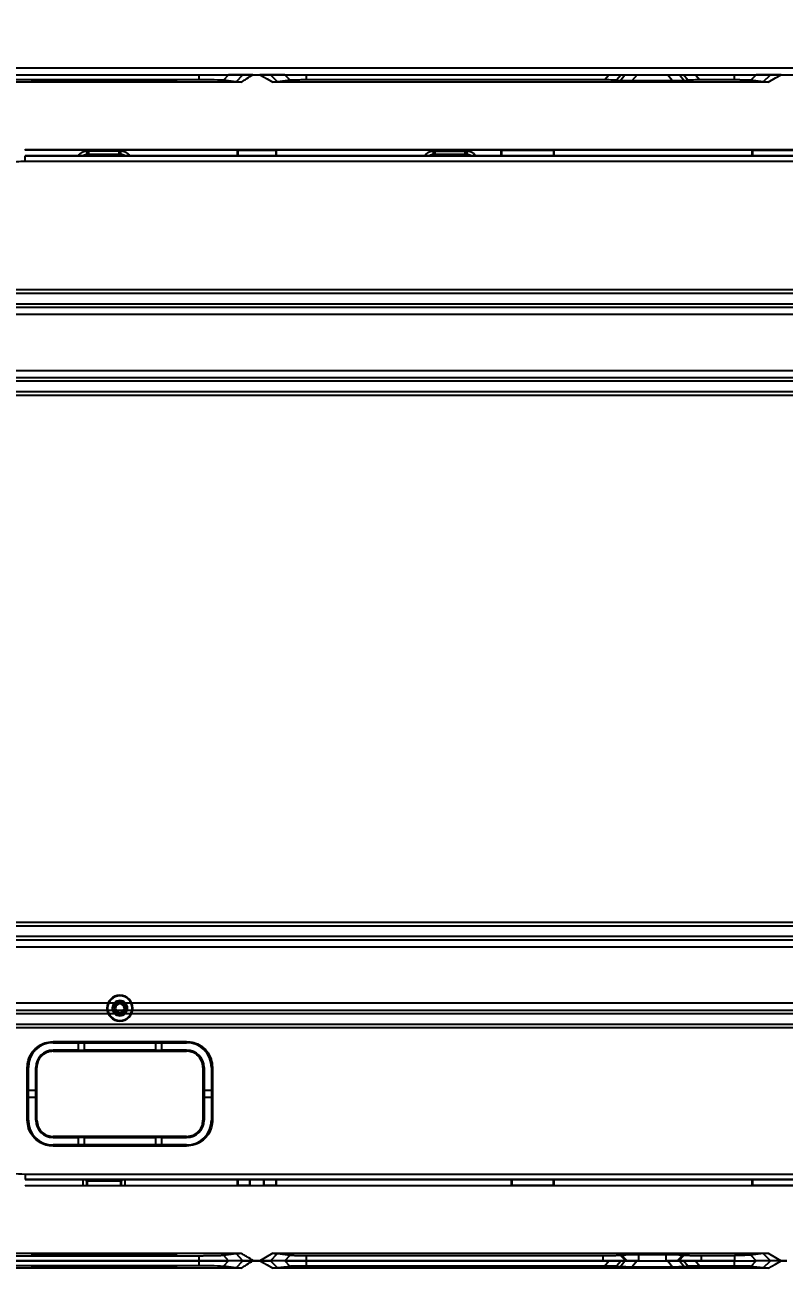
# Model space of a CAD drawing. Header units: millimetres. Extents: x 9226 to 36041, y 16031 to 21779.
# Drawn here: x 29969.2 to 30185.2, y 19437.4 to 19793.1 of the extents above; entities that cross this region are included whole.
import ezdxf

# ---------------------------------------------------------------- set-up
doc = ezdxf.new("R2010")
doc.units = ezdxf.units.MM
doc.layers.add('02___PRT_ALL_AXES', color=7, linetype='Continuous')
doc.styles.get("Standard").update_dxf_attribs({"font": 'arial.ttf'})
doc.dimstyles.new('ISO-200', dxfattribs={"dimtxt": 100, "dimasz": 60, "dimexe": 1.25, "dimexo": 5, "dimgap": 5, "dimtad": 1, "dimtoh": 1, "dimdec": 1, "dimdsep": 46, "dimtxsty": 'Standard', "dimcen": 2.5, "dimadec": 0, "dimazin": 0, "dimtfac": 1, "dimtdec": 1, "dimtmove": 0, "dimatfit": 3, "dimfxl": 1, "dimarcsym": 0})

# ---------------------------------------------------------------- blocks, each defined once
blk = doc.blocks.new('G$C9B8E3940')
at = {"color": 7, "linetype": 'Continuous', "lineweight": 25}
for p, q in [((71.41, 382.17), (133.59, 382.17)), ((133.59, 380.73), (71.41, 380.73)), ((86.03, 380.37), (86.03, 380.66)), ((88.5, 380.72), (124.5, 380.72)), ((126.98, 380.66), (126.98, 380.37)), ((133.59, 380.73), (133.59, 382.17)), ((141.92, 382.17), (140.45, 380.58)), ((146.01, 382.17), (141.92, 382.17)), ((144.1, 380.11), (146.01, 382.17)), ((148.87, 382.17), (150.79, 382.17)), ((155.9, 380.11), (153.89, 382.17)), ((157.93, 382.17), (153.89, 382.17)), ((159.48, 380.57), (157.93, 382.17)), ((164.07, 380.67), (164.07, 382.17)), ((164.07, 382.17), (250.16, 382.17)), ((248.95, 380.67), (164.07, 380.67)), ((248.95, 380.67), (250.16, 382.17)), ((253.62, 382.17), (252.35, 380.6)), ((253.33, 380.46), (254.71, 382.17)), ((253.62, 382.17), (254.71, 382.17)), ((258.17, 382.17), (256.73, 380.38)), ((258.17, 382.17), (266.83, 382.17)), ((268.27, 380.38), (266.83, 382.17)), ((270.29, 382.17), (271.67, 380.46)), ((270.29, 382.17), (271.38, 382.17)), ((272.65, 380.6), (271.38, 382.17)), ((274.84, 382.17), (276.05, 380.67)), ((274.84, 382.17), (285.93, 382.17)), ((285.93, 380.67), (276.05, 380.67)), ((285.93, 380.67), (285.93, 382.17)), ((290.52, 380.57), (292.07, 382.17)), ((296.11, 382.17), (292.07, 382.17)), ((294.1, 380.11), (296.11, 382.17)), ((299.21, 382.17), (300.79, 382.17)), ((145.47, 380.06), (59.53, 380.06)), ((124.5, 380.3), (88.5, 380.3)), ((144.1, 380.11), (140.45, 380.58)), ((295.47, 380.06), (154.53, 380.06)), ((159.48, 380.57), (155.9, 380.11)), ((253.33, 380.46), (252.35, 380.6)), ((268.27, 380.38), (256.73, 380.38)), ((272.65, 380.6), (271.67, 380.46)), ((294.1, 380.11), (290.52, 380.57)), ((84, 360.87), (516, 360.87)), ((84, 360.72), (84, 360.87)), ((144.48, 360.72), (84, 360.72)), ((101.68, 359.37), (111.32, 359.37)), ((101.71, 360.47), (102.21, 360.47)), ((102.21, 360.47), (110.79, 360.47)), ((102.21, 359.47), (102.21, 360.47)), ((110.79, 359.47), (102.21, 359.47)), ((110.79, 360.47), (111.29, 360.47)), ((110.79, 359.47), (110.79, 360.47)), ((111.29, 359.47), (110.79, 359.47)), ((111.29, 359.47), (111.29, 360.47)), ((144.48, 360.72), (144.57, 360.63)), ((144.48, 359.08), (144.48, 360.72)), ((155.43, 360.63), (144.57, 360.63)), ((144.57, 360.63), (144.57, 359.08)), ((155.43, 360.63), (155.52, 360.72)), ((155.43, 359.08), (155.43, 360.63)), ((219.48, 360.72), (155.52, 360.72)), ((155.52, 360.72), (155.52, 359.08)), ((200.18, 359.37), (209.82, 359.37)), ((200.21, 359.47), (200.21, 360.45)), ((200.71, 360.45), (209.29, 360.45)), ((200.71, 359.47), (200.71, 360.45)), ((209.29, 359.47), (200.71, 359.47)), ((209.29, 359.47), (209.29, 360.45)), ((209.79, 359.47), (209.79, 360.45)), ((219.48, 360.72), (219.57, 360.63)), ((219.48, 359.08), (219.48, 360.72)), ((234.43, 360.63), (219.57, 360.63)), ((219.57, 360.63), (219.57, 359.08)), ((234.43, 360.63), (234.52, 360.72)), ((234.43, 360.63), (234.43, 359.08)), ((290.98, 360.72), (234.52, 360.72)), ((234.52, 360.72), (234.52, 359.08)), ((290.98, 360.72), (291.07, 360.63)), ((290.98, 359.08), (290.98, 360.72)), ((308.93, 360.63), (291.07, 360.63)), ((291.07, 360.63), (291.07, 359.08)), ((84, 359), (84, 359.08)), ((101.5, 359.08), (84, 359.08)), ((84, 357.51), (84, 359)), ((516, 359), (84, 359)), ((516, 357.51), (84, 357.51)), ((101.67, 359.17), (101.5, 359.08)), ((111.33, 359.17), (101.67, 359.17)), ((111.5, 359.08), (111.33, 359.17)), ((200, 359.08), (111.5, 359.08)), ((200.17, 359.17), (200, 359.08)), ((209.83, 359.17), (200.17, 359.17)), ((210, 359.08), (209.83, 359.17)), ((390, 359.08), (210, 359.08)), ((111, 120.05), (111, 120.23)), ((111, 118.55), (111, 118.72)), ((111, 117.8), (111, 118.07)), ((111, 115.3), (111, 115.02)), ((111, 114.55), (111, 114.37)), ((111, 113.05), (111, 112.86)), ((92, 107.03), (130, 107.03)), ((92, 107.03), (92, 106.73)), ((92, 106.73), (130, 106.73)), ((92, 106.73), (92, 106.72)), ((92, 106.72), (99.09, 106.72)), ((99.09, 106.72), (100.91, 106.72)), ((99.09, 106.72), (99.09, 104.62)), ((100.91, 106.72), (121.09, 106.72)), ((100.91, 104.62), (100.91, 106.72)), ((121.09, 106.72), (122.91, 106.72)), ((121.09, 106.72), (121.09, 104.62)), ((122.91, 106.72), (130, 106.72)), ((122.91, 104.62), (122.91, 106.72)), ((130, 107.03), (130, 106.73)), ((130, 106.72), (130, 106.73)), ((92, 104.61), (92, 104.62)), ((99.09, 104.62), (92, 104.62)), ((92, 104.31), (92, 104.61)), ((92, 104.61), (130, 104.61)), ((92, 104.31), (130, 104.31)), ((99.09, 104.62), (100.91, 104.62)), ((121.09, 104.62), (100.91, 104.62)), ((121.09, 104.62), (122.91, 104.62)), ((130, 104.62), (122.91, 104.62)), ((130, 104.62), (130, 104.61)), ((130, 104.61), (130, 104.31)), ((84.64, 84.67), (84.64, 99.67)), ((84.64, 99.67), (84.94, 99.67)), ((84.94, 84.67), (84.94, 99.67)), ((84.95, 99.67), (84.94, 99.67)), ((84.95, 93.08), (84.95, 99.67)), ((87.05, 99.67), (87.05, 93.08)), ((87.05, 99.67), (87.06, 99.67)), ((87.06, 99.67), (87.36, 99.67)), ((87.06, 84.67), (87.06, 99.67)), ((87.36, 84.67), (87.36, 99.67)), ((134.64, 99.67), (134.94, 99.67)), ((134.64, 99.67), (134.64, 84.67)), ((134.94, 99.67), (134.94, 84.67)), ((134.94, 99.67), (134.95, 99.67)), ((134.95, 93.08), (134.95, 99.67)), ((137.06, 99.67), (137.05, 99.67)), ((137.05, 99.67), (137.05, 93.08)), ((137.36, 99.67), (137.06, 99.67)), ((137.06, 99.67), (137.06, 84.67)), ((137.36, 99.67), (137.36, 84.67)), ((84.95, 91.26), (84.95, 93.08)), ((87.05, 93.08), (84.95, 93.08)), ((87.05, 91.26), (87.05, 93.08)), ((134.95, 93.08), (134.95, 91.26)), ((137.05, 93.08), (134.95, 93.08)), ((137.05, 93.08), (137.05, 91.26)), ((84.95, 84.67), (84.95, 91.26)), ((84.95, 91.26), (87.05, 91.26)), ((87.05, 91.26), (87.05, 84.67)), ((134.95, 84.67), (134.95, 91.26)), ((134.95, 91.26), (137.05, 91.26)), ((137.05, 91.26), (137.05, 84.67)), ((84.64, 84.67), (84.94, 84.67)), ((84.94, 84.67), (84.95, 84.67)), ((87.06, 84.67), (87.05, 84.67)), ((87.36, 84.67), (87.06, 84.67)), ((134.94, 84.67), (134.64, 84.67)), ((134.95, 84.67), (134.94, 84.67)), ((137.05, 84.67), (137.06, 84.67)), ((137.06, 84.67), (137.36, 84.67)), ((130, 80.03), (92, 80.03)), ((92, 79.73), (92, 80.03)), ((130, 79.73), (92, 79.73)), ((92, 79.72), (92, 79.73)), ((92, 79.72), (99.09, 79.72)), ((100.91, 79.72), (99.09, 79.72)), ((99.09, 79.72), (99.09, 77.62)), ((100.91, 79.72), (121.09, 79.72)), ((100.91, 77.62), (100.91, 79.72)), ((122.91, 79.72), (121.09, 79.72)), ((121.09, 79.72), (121.09, 77.62)), ((122.91, 79.72), (130, 79.72)), ((122.91, 77.62), (122.91, 79.72)), ((130, 80.03), (130, 79.73)), ((130, 79.73), (130, 79.72)), ((92, 77.62), (92, 77.61)), ((99.09, 77.62), (92, 77.62)), ((130, 77.61), (92, 77.61)), ((92, 77.31), (92, 77.61)), ((130, 77.31), (92, 77.31)), ((100.91, 77.62), (99.09, 77.62)), ((121.09, 77.62), (100.91, 77.62)), ((122.91, 77.62), (121.09, 77.62)), ((130, 77.62), (122.91, 77.62)), ((130, 77.61), (130, 77.62)), ((130, 77.31), (130, 77.61)), ((84, 69.34), (84, 67.84)), ((84, 69.34), (516, 69.34)), ((84, 67.84), (516, 67.84)), ((84, 67.84), (84, 67.76)), ((84, 67.76), (101.5, 67.76)), ((100.55, 66.12), (100.55, 67.76)), ((101.51, 67.77), (101.5, 67.76)), ((101.5, 67.76), (101.5, 66.1)), ((101.72, 67.78), (111.28, 67.78)), ((111.5, 67.76), (111.49, 67.77)), ((111.5, 67.76), (488.5, 67.76)), ((111.5, 66.1), (111.5, 67.76)), ((112.45, 67.76), (112.45, 66.12)), ((144.48, 66.12), (144.48, 67.76)), ((144.57, 67.76), (144.57, 66.21)), ((147.93, 67.76), (147.93, 66.21)), ((148.02, 67.76), (148.02, 66.12)), ((151.98, 66.12), (151.98, 67.76)), ((152.07, 66.21), (152.07, 67.76)), ((155.43, 66.21), (155.43, 67.76)), ((155.52, 67.76), (155.52, 66.12)), ((222.48, 66.12), (222.48, 67.76)), ((222.57, 67.76), (222.57, 66.21)), ((234.43, 66.21), (234.43, 67.76)), ((234.52, 67.76), (234.52, 66.12)), ((290.98, 66.12), (290.98, 67.76)), ((291.07, 67.76), (291.07, 66.21)), ((84, 66.12), (84, 65.97)), ((84, 66.12), (100.55, 66.12)), ((516, 65.97), (84, 65.97)), ((100.55, 66.12), (100.56, 66.1)), ((100.56, 66.1), (112.44, 66.1)), ((101.7, 67.28), (101.5, 67.28)), ((111.3, 67.28), (101.7, 67.28)), ((111.5, 67.28), (111.3, 67.28)), ((112.44, 66.1), (112.45, 66.12)), ((112.45, 66.12), (144.48, 66.12)), ((144.57, 66.21), (144.48, 66.12)), ((144.57, 66.21), (147.93, 66.21)), ((148.02, 66.12), (147.93, 66.21)), ((148.02, 66.12), (151.98, 66.12)), ((151.98, 66.12), (152.07, 66.21)), ((152.07, 66.21), (155.43, 66.21)), ((155.52, 66.12), (155.43, 66.21)), ((155.52, 66.12), (222.48, 66.12)), ((222.57, 66.21), (222.48, 66.12)), ((222.57, 66.21), (234.43, 66.21)), ((234.52, 66.12), (234.43, 66.21)), ((234.52, 66.12), (290.98, 66.12)), ((291.07, 66.21), (290.98, 66.12)), ((291.07, 66.21), (308.93, 66.21)), ((59.53, 46.79), (145.47, 46.79)), ((86.01, 46.18), (86.01, 46.47)), ((88.5, 46.54), (124.5, 46.54)), ((126.99, 46.47), (126.99, 46.18)), ((140.45, 46.26), (144.1, 46.73)), ((140.45, 46.26), (141.92, 44.67)), ((146.01, 44.67), (144.1, 46.73)), ((153.89, 44.67), (155.9, 46.73)), ((154.53, 46.79), (295.47, 46.79)), ((155.9, 46.73), (159.48, 46.27)), ((157.93, 44.67), (159.48, 46.27)), ((253.37, 46.28), (253.77, 46.33)), ((253.37, 46.28), (254.94, 44.67)), ((255.4, 44.67), (253.77, 46.33)), ((258.57, 46.44), (266.43, 46.44)), ((258.57, 46.44), (258.57, 44.67)), ((266.43, 44.67), (266.43, 46.44)), ((271.23, 46.33), (269.6, 44.67)), ((270.06, 44.67), (271.63, 46.28)), ((271.23, 46.33), (271.63, 46.28)), ((294.1, 46.73), (290.52, 46.27)), ((290.52, 46.27), (292.07, 44.67)), ((294.1, 46.73), (296.11, 44.67)), ((71.41, 46.11), (133.59, 46.11)), ((133.59, 44.67), (71.41, 44.67)), ((124.5, 46.12), (88.5, 46.12)), ((133.59, 44.67), (133.59, 46.11)), ((146.01, 44.67), (141.92, 44.67)), ((150.79, 44.67), (149.02, 44.67)), ((157.93, 44.67), (153.89, 44.67)), ((164.07, 46.17), (248.58, 46.17)), ((164.07, 44.67), (164.07, 46.17)), ((248.58, 44.67), (164.07, 44.67)), ((248.58, 44.67), (248.58, 46.17)), ((254.94, 44.67), (255.4, 44.67)), ((258.57, 44.67), (266.43, 44.67)), ((269.6, 44.67), (270.06, 44.67)), ((276.42, 46.17), (285.93, 46.17)), ((276.42, 46.17), (276.42, 44.67)), ((285.93, 44.67), (276.42, 44.67)), ((285.93, 46.17), (285.93, 44.67)), ((296.11, 44.67), (292.07, 44.67)), ((300.79, 44.67), (299.21, 44.67))]:
    blk.add_line(p, q, dxfattribs=at)
at = {"color": 8, "linetype": 'Continuous', "lineweight": 25}
for p, q in [((88.5, 380.72), (88.5, 380.3)), ((124.5, 380.3), (124.5, 380.72)), ((101.5, 67.28), (101.5, 66.1)), ((101.7, 67.28), (101.7, 66.1)), ((111.3, 66.1), (111.3, 67.28)), ((111.5, 66.1), (111.5, 67.28)), ((88.5, 46.54), (88.5, 46.12)), ((124.5, 46.12), (124.5, 46.54))]:
    blk.add_line(p, q, dxfattribs=at)
at = {"color": 8, "linetype": 'Continuous', "lineweight": 25, "flags": 128}
for points in [[(86.03, 380.66), (86.29, 380.38), (86.34, 380.34)], [(126.67, 380.34), (126.77, 380.44), (126.98, 380.66)], [(86.34, 46.5), (86.23, 46.39), (86.01, 46.18)], [(126.99, 46.18), (126.72, 46.45), (126.66, 46.5)]]:
    blk.add_lwpolyline(points, dxfattribs=at)
at = {"color": 7, "linetype": 'Continuous', "lineweight": 25, "flags": 128}
for points in [[(150.79, 382.17), (152.88, 380.99), (154.53, 380.06)], [(295.47, 380.06), (297.57, 381.24), (299.21, 382.17)], [(101.71, 359.47), (101.71, 360.03), (101.71, 360.47)], [(154.53, 46.79), (152.43, 45.6), (150.79, 44.67)], [(295.47, 46.79), (297.57, 45.6), (299.21, 44.67)]]:
    blk.add_lwpolyline(points, dxfattribs=at)
at = {"color": 7, "linetype": 'Continuous', "lineweight": 25}
for centre, radius, start, end in [((134.88, 280.68), 100.05, 86.809, 90.7392), ((200.71, 477.45), 117, 269.7555, 269.9983), ((200.71, 477.45), 117.98, 269.7555, 269.9983), ((209.29, 477.45), 117, 270.0017, 270.2445), ((209.29, 477.45), 117.98, 270.0017, 270.2445), ((111, 116.55), 3.68, 90, 270), ((111, 116.55), 3.5, 90, 270), ((111, 116.55), 2.17, 90, 270), ((111, 116.55), 2, 90, 270), ((111, 116.55), 1.53, 90, 270), ((111, 116.55), 1.25, 90, 180), ((111, 116.55), 3.68, 270, 90), ((111, 116.55), 3.5, 270, 90), ((111, 116.55), 2.17, 270, 90), ((111, 116.55), 2, 270, 90), ((111, 116.55), 1.53, 270, 90), ((111, 116.55), 1.25, 0, 90), ((111, 116.55), 1.25, 180, 270), ((111, 116.55), 1.25, 270, 0), ((92, 99.67), 7.06, 90, 180), ((92, 99.67), 7.05, 90, 180), ((130, 99.67), 7.06, 0, 90), ((130, 99.67), 7.05, 0, 90), ((92, 99.67), 4.95, 90, 180), ((92, 99.67), 4.94, 90, 180), ((130, 99.67), 4.95, 0, 90), ((130, 99.67), 4.94, 0, 90), ((92, 84.67), 7.06, 180, 270), ((92, 84.67), 7.05, 180, 270), ((92, 84.67), 4.95, 180, 270), ((92, 84.67), 4.94, 180, 270), ((130, 84.67), 4.94, 270, 0), ((130, 84.67), 7.06, 270, 0), ((130, 84.67), 4.95, 270, 0), ((130, 84.67), 7.05, 270, 0)]:
    blk.add_arc(centre, radius, start, end, dxfattribs=at)
for points, knots in [([(86.03, 380.66), (86.03, 380.66), (86.03, 380.66), (86.05, 380.67), (86.07, 380.67), (86.11, 380.67), (86.16, 380.68), (86.25, 380.68), (86.43, 380.69), (86.74, 380.7), (87.12, 380.71), (87.48, 380.72), (87.78, 380.72), (88.02, 380.72), (88.26, 380.72), (88.42, 380.72), (88.5, 380.72)], [0, 0, 0, 0, 0.0414226, 0.0827214, 0.1240802, 0.165682, 0.2077067, 0.2503288, 0.3760422, 0.5000512, 0.6237435, 0.7495003, 0.8130207, 0.8755356, 0.9376549, 1, 1, 1, 1]), ([(124.5, 380.72), (124.55, 380.72), (124.66, 380.72), (124.82, 380.72), (124.98, 380.72), (125.14, 380.72), (125.29, 380.72), (125.55, 380.72), (125.89, 380.71), (126.26, 380.7), (126.57, 380.69), (126.76, 380.68), (126.87, 380.68), (126.93, 380.67), (126.97, 380.66), (126.97, 380.66), (126.98, 380.66)], [0, 0, 0, 0, 0.041408, 0.082693, 0.124039, 0.165628, 0.207641, 0.250252, 0.375941, 0.499942, 0.623642, 0.749423, 0.81296, 0.875494, 0.937634, 1, 1, 1, 1]), ([(133.59, 382.17), (134.48, 382.17), (135.42, 382.17), (137.25, 382.17), (138.14, 382.17), (139.7, 382.17), (140.36, 382.17), (141.37, 382.17), (141.72, 382.17), (141.92, 382.17)], [0, 0, 0, 0, 0.25, 0.25, 0.5, 0.5, 0.75, 0.75, 1, 1, 1, 1]), ([(145.47, 380.06), (145.61, 380.14), (145.75, 380.23), (146.04, 380.41), (146.18, 380.5), (146.6, 380.76), (146.89, 380.94), (147.73, 381.47), (148.3, 381.82), (148.87, 382.17)], [0, 0, 0, 0, 0.125, 0.125, 0.25, 0.25, 0.5, 0.5, 1, 1, 1, 1]), ([(148.87, 382.17), (148.5, 382.17), (148.14, 382.17), (147.59, 382.18), (147.41, 382.18), (147.13, 382.18), (147.04, 382.18), (146.86, 382.18), (146.76, 382.18), (146.61, 382.18), (146.56, 382.18), (146.5, 382.18), (146.48, 382.18), (146.46, 382.18), (146.44, 382.18), (146.36, 382.17), (146.29, 382.17), (146.13, 382.17), (146.05, 382.17), (146.01, 382.17)], [0, 0, 0, 0, 0.25, 0.25, 0.375, 0.375, 0.4375, 0.4375, 0.5, 0.5, 0.5625, 0.5625, 0.59375, 0.59375, 0.625, 0.625, 0.75, 0.75, 1, 1, 1, 1]), ([(153.89, 382.17), (153.86, 382.17), (153.78, 382.16), (153.62, 382.16), (153.56, 382.16), (153.42, 382.16), (153.34, 382.16), (152.96, 382.16), (152.07, 382.16), (151.28, 382.17), (150.79, 382.17)], [0, 0, 0, 0, 0.125, 0.125, 0.1875, 0.1875, 0.25, 0.25, 0.5, 1, 1, 1, 1]), ([(157.93, 382.17), (157.95, 382.17), (157.98, 382.17), (158.05, 382.17), (158.12, 382.17), (158.2, 382.17), (158.29, 382.17), (158.39, 382.17), (158.5, 382.17), (158.61, 382.17), (158.88, 382.17), (159.35, 382.17), (160.12, 382.17), (161.01, 382.17), (161.78, 382.17), (162.39, 382.17), (162.8, 382.17), (163.22, 382.17), (163.64, 382.17), (163.92, 382.17), (164.07, 382.17)], [0, 0, 0, 0, 0.027944, 0.05576, 0.083487, 0.111164, 0.138829, 0.166524, 0.194286, 0.222154, 0.250168, 0.375048, 0.500025, 0.624821, 0.749815, 0.800056, 0.849966, 0.899774, 0.94971, 1, 1, 1, 1]), ([(164.07, 380.67), (164, 380.67), (163.87, 380.67), (163.67, 380.67), (163.47, 380.67), (163.27, 380.67), (163.07, 380.67), (162.88, 380.67), (162.69, 380.67), (162.3, 380.66), (161.75, 380.66), (161.09, 380.64), (160.52, 380.63), (160.12, 380.61), (159.87, 380.6), (159.7, 380.59), (159.57, 380.58), (159.51, 380.58), (159.48, 380.57)], [0, 0, 0, 0, 0.031364, 0.062594, 0.093748, 0.124885, 0.156063, 0.187341, 0.218775, 0.250423, 0.37549, 0.5002, 0.624668, 0.749756, 0.812662, 0.875029, 0.93732, 1, 1, 1, 1]), ([(252.35, 380.6), (252.27, 380.61), (252.13, 380.62), (251.74, 380.64), (251.49, 380.64), (250.9, 380.66), (250.55, 380.66), (249.79, 380.67), (249.38, 380.67), (248.95, 380.67)], [0, 0, 0, 0, 0.25, 0.25, 0.5, 0.5, 0.75, 0.75, 1, 1, 1, 1]), ([(250.16, 382.17), (250.59, 382.17), (251, 382.17), (251.77, 382.17), (252.12, 382.17), (252.73, 382.17), (252.98, 382.17), (253.38, 382.17), (253.53, 382.17), (253.62, 382.17)], [0, 0, 0, 0, 0.25, 0.25, 0.5, 0.5, 0.75, 0.75, 1, 1, 1, 1]), ([(254.71, 382.17), (254.8, 382.17), (254.95, 382.17), (255.35, 382.17), (255.61, 382.17), (256.21, 382.17), (256.56, 382.17), (257.33, 382.17), (257.74, 382.17), (258.17, 382.17)], [0, 0, 0, 0, 0.25, 0.25, 0.5, 0.5, 0.75, 0.75, 1, 1, 1, 1]), ([(266.83, 382.17), (267.26, 382.17), (267.67, 382.17), (268.44, 382.17), (268.79, 382.17), (269.39, 382.17), (269.65, 382.17), (270.05, 382.17), (270.2, 382.17), (270.29, 382.17)], [0, 0, 0, 0, 0.25, 0.25, 0.5, 0.5, 0.75, 0.75, 1, 1, 1, 1]), ([(271.38, 382.17), (271.47, 382.17), (271.62, 382.17), (272.02, 382.17), (272.28, 382.17), (272.88, 382.17), (273.23, 382.17), (274, 382.17), (274.41, 382.17), (274.84, 382.17)], [0, 0, 0, 0, 0.25, 0.25, 0.5, 0.5, 0.75, 0.75, 1, 1, 1, 1]), ([(276.05, 380.67), (275.62, 380.67), (275.21, 380.67), (274.45, 380.66), (274.1, 380.66), (273.51, 380.64), (273.26, 380.64), (272.87, 380.62), (272.74, 380.61), (272.65, 380.6)], [0, 0, 0, 0, 0.25, 0.25, 0.5, 0.5, 0.75, 0.75, 1, 1, 1, 1]), ([(285.93, 382.17), (286.01, 382.17), (286.17, 382.17), (286.41, 382.17), (286.64, 382.17), (286.87, 382.17), (287.1, 382.17), (287.33, 382.17), (287.56, 382.17), (287.79, 382.17), (288.27, 382.17), (288.99, 382.17), (289.88, 382.17), (290.65, 382.17), (291.16, 382.17), (291.48, 382.17), (291.67, 382.17), (291.83, 382.17), (291.97, 382.17), (292.04, 382.17), (292.07, 382.17)], [0, 0, 0, 0, 0.027956, 0.055781, 0.083514, 0.111194, 0.138859, 0.166549, 0.194304, 0.222161, 0.250161, 0.375032, 0.500008, 0.624842, 0.749841, 0.800085, 0.849995, 0.899798, 0.949723, 1, 1, 1, 1]), ([(290.52, 380.57), (290.5, 380.57), (290.47, 380.58), (290.42, 380.58), (290.36, 380.59), (290.29, 380.59), (290.22, 380.6), (290.13, 380.6), (290.04, 380.61), (289.84, 380.62), (289.48, 380.63), (288.91, 380.64), (288.25, 380.66), (287.64, 380.66), (287.12, 380.67), (286.73, 380.67), (286.34, 380.67), (286.07, 380.67), (285.93, 380.67)], [0, 0, 0, 0, 0.031369, 0.062604, 0.093761, 0.124899, 0.156076, 0.187351, 0.218781, 0.250423, 0.37549, 0.500202, 0.624684, 0.74977, 0.812676, 0.87504, 0.937326, 1, 1, 1, 1]), ([(299.21, 382.17), (298.89, 382.17), (298.27, 382.17), (297.49, 382.17), (296.87, 382.17), (296.5, 382.17), (296.33, 382.17), (296.26, 382.16), (296.21, 382.16), (296.18, 382.17), (296.14, 382.17), (296.12, 382.17), (296.11, 382.17)], [0, 0, 0, 0, 0.289629, 0.546849, 0.69149, 0.839411, 0.868678, 0.897795, 0.916239, 0.948597, 0.965761, 1, 1, 1, 1]), ([(88.5, 380.3), (88.45, 380.3), (88.34, 380.3), (88.18, 380.31), (88.02, 380.31), (87.86, 380.31), (87.71, 380.31), (87.45, 380.31), (87.12, 380.32), (86.74, 380.32), (86.43, 380.33), (86.24, 380.34), (86.13, 380.35), (86.07, 380.36), (86.03, 380.36), (86.03, 380.37), (86.03, 380.37)], [0, 0, 0, 0, 0.0414085, 0.0826934, 0.1240388, 0.1656279, 0.2076406, 0.2502517, 0.375941, 0.4999416, 0.6236422, 0.7494231, 0.8129603, 0.875494, 0.9376336, 1, 1, 1, 1]), ([(126.98, 380.37), (126.97, 380.37), (126.97, 380.37), (126.96, 380.36), (126.93, 380.36), (126.89, 380.35), (126.84, 380.35), (126.75, 380.34), (126.57, 380.33), (126.26, 380.32), (125.89, 380.32), (125.53, 380.31), (125.22, 380.31), (124.98, 380.31), (124.74, 380.3), (124.58, 380.3), (124.5, 380.3)], [0, 0, 0, 0, 0.041423, 0.082721, 0.12408, 0.165682, 0.207707, 0.250329, 0.376042, 0.500051, 0.623744, 0.7495, 0.813021, 0.875536, 0.937655, 1, 1, 1, 1]), ([(145.47, 380.06), (145.39, 380.06), (145.3, 380.06), (145.14, 380.06), (145.06, 380.06), (144.84, 380.07), (144.7, 380.07), (144.35, 380.09), (144.19, 380.1), (144.1, 380.11)], [0, 0, 0, 0, 0.125, 0.125, 0.25, 0.25, 0.5, 0.5, 1, 1, 1, 1]), ([(155.9, 380.11), (155.89, 380.11), (155.86, 380.11), (155.81, 380.1), (155.75, 380.1), (155.68, 380.09), (155.6, 380.09), (155.51, 380.08), (155.39, 380.08), (155.23, 380.07), (155.02, 380.07), (154.79, 380.06), (154.62, 380.06), (154.53, 380.06)], [0, 0, 0, 0, 0.070627, 0.141117, 0.211685, 0.28254, 0.353893, 0.425947, 0.498903, 0.626368, 0.751621, 0.875781, 1, 1, 1, 1]), ([(256.73, 380.38), (256.3, 380.38), (255.89, 380.39), (255.13, 380.39), (254.78, 380.4), (254.19, 380.41), (253.94, 380.42), (253.55, 380.44), (253.41, 380.45), (253.33, 380.46)], [0, 0, 0, 0, 0.25, 0.25, 0.5, 0.5, 0.75, 0.75, 1, 1, 1, 1]), ([(271.67, 380.46), (271.59, 380.45), (271.45, 380.44), (271.07, 380.42), (270.82, 380.41), (270.22, 380.4), (269.87, 380.39), (269.11, 380.39), (268.7, 380.38), (268.27, 380.38)], [0, 0, 0, 0, 0.25, 0.25, 0.5, 0.5, 0.75, 0.75, 1, 1, 1, 1]), ([(295.47, 380.06), (295.42, 380.06), (295.32, 380.06), (295.19, 380.06), (295.05, 380.06), (294.93, 380.07), (294.81, 380.07), (294.69, 380.08), (294.56, 380.08), (294.42, 380.09), (294.28, 380.09), (294.17, 380.1), (294.12, 380.11), (294.1, 380.11)], [0, 0, 0, 0, 0.070759, 0.141336, 0.211942, 0.282789, 0.354086, 0.426038, 0.498844, 0.626087, 0.751275, 0.87553, 1, 1, 1, 1]), ([(99.2, 359.08), (99.27, 359.2), (99.49, 359.57), (100.06, 360.02), (100.85, 360.4), (101.42, 360.45), (101.71, 360.47)], [0, 0, 0, 0, 0.138843, 0.425867, 0.712956, 1, 1, 1, 1]), ([(101.71, 359.47), (101.53, 359.46), (101.17, 359.43), (100.77, 359.27), (100.58, 359.12), (100.54, 359.08)], [0, 0, 0, 0, 0.43012, 0.864424, 1, 1, 1, 1]), ([(101.67, 359.17), (101.68, 359.17), (101.68, 359.18), (101.68, 359.23), (101.68, 359.3), (101.68, 359.34), (101.68, 359.37)], [0, 0, 0, 0, 0.270751, 0.562569, 0.789515, 1, 1, 1, 1]), ([(111.29, 360.47), (111.57, 360.45), (112.15, 360.4), (112.93, 360.03), (113.5, 359.58), (113.73, 359.2), (113.8, 359.08)], [0, 0, 0, 0, 0.284179, 0.569434, 0.854624, 1, 1, 1, 1]), ([(112.46, 359.08), (112.42, 359.12), (112.24, 359.27), (111.83, 359.43), (111.47, 359.46), (111.29, 359.47)], [0, 0, 0, 0, 0.135248, 0.570376, 1, 1, 1, 1]), ([(111.32, 359.37), (111.32, 359.34), (111.32, 359.28), (111.32, 359.21), (111.32, 359.17), (111.33, 359.17), (111.33, 359.17)], [0, 0, 0, 0, 0.270435, 0.562123, 0.789275, 1, 1, 1, 1]), ([(197.72, 359.08), (197.82, 359.23), (198.06, 359.61), (198.66, 360.05), (199.4, 360.39), (199.94, 360.43), (200.21, 360.45)], [0, 0, 0, 0, 0.182887, 0.455405, 0.727774, 1, 1, 1, 1]), ([(200.21, 359.47), (200.03, 359.46), (199.67, 359.43), (199.27, 359.27), (199.09, 359.11), (199.05, 359.08)], [0, 0, 0, 0, 0.427831, 0.868315, 1, 1, 1, 1]), ([(200.17, 359.17), (200.18, 359.17), (200.18, 359.18), (200.18, 359.23), (200.18, 359.3), (200.18, 359.34), (200.18, 359.37)], [0, 0, 0, 0, 0.270751, 0.562569, 0.789516, 1, 1, 1, 1]), ([(209.79, 360.45), (210.06, 360.43), (210.6, 360.39), (211.34, 360.05), (211.94, 359.61), (212.18, 359.23), (212.28, 359.08)], [0, 0, 0, 0, 0.271754, 0.544288, 0.816675, 1, 1, 1, 1]), ([(210.95, 359.08), (210.91, 359.11), (210.73, 359.27), (210.33, 359.43), (209.97, 359.46), (209.79, 359.47)], [0, 0, 0, 0, 0.1297989, 0.5709458, 1, 1, 1, 1]), ([(209.82, 359.37), (209.82, 359.34), (209.82, 359.28), (209.82, 359.21), (209.82, 359.17), (209.83, 359.17), (209.83, 359.17)], [0, 0, 0, 0, 0.270436, 0.562125, 0.789277, 1, 1, 1, 1]), ([(84, 357.51), (82.41, 357.41), (79.2, 357.2), (74.95, 355.68), (71.35, 353.64), (69.48, 351.95), (68.56, 351.11)], [0, 0, 0, 0, 0.277835, 0.560459, 0.782101, 1, 1, 1, 1]), ([(84.64, 99.67), (84.69, 100.35), (84.81, 101.77), (85.75, 103.77), (87.33, 105.54), (89.51, 106.79), (91.19, 106.96), (92, 107.03)], [0, 0, 0, 0, 0.177563, 0.367139, 0.563361, 0.789752, 1, 1, 1, 1]), ([(130, 107.03), (130.68, 106.98), (132.1, 106.86), (134.1, 105.92), (135.87, 104.34), (137.12, 102.16), (137.29, 100.48), (137.36, 99.67)], [0, 0, 0, 0, 0.177562, 0.367139, 0.563361, 0.789752, 1, 1, 1, 1]), ([(92, 104.31), (91.34, 104.23), (89.98, 104.06), (88.42, 102.8), (87.52, 101.25), (87.41, 100.18), (87.36, 99.67)], [0, 0, 0, 0, 0.2706526, 0.5622226, 0.7885806, 1, 1, 1, 1]), ([(134.64, 99.67), (134.56, 100.33), (134.39, 101.7), (133.13, 103.25), (131.57, 104.15), (130.51, 104.26), (130, 104.31)], [0, 0, 0, 0, 0.270654, 0.562223, 0.788581, 1, 1, 1, 1]), ([(92, 77.31), (91.32, 77.36), (89.9, 77.48), (87.9, 78.42), (86.14, 80), (84.88, 82.18), (84.72, 83.86), (84.64, 84.67)], [0, 0, 0, 0, 0.177561, 0.367139, 0.563361, 0.789751, 1, 1, 1, 1]), ([(87.36, 84.67), (87.45, 84.01), (87.62, 82.65), (88.87, 81.09), (90.43, 80.19), (91.49, 80.08), (92, 80.03)], [0, 0, 0, 0, 0.270654, 0.562225, 0.78858, 1, 1, 1, 1]), ([(137.36, 84.67), (137.31, 83.99), (137.19, 82.57), (136.25, 80.57), (134.67, 78.81), (132.49, 77.55), (130.81, 77.39), (130, 77.31)], [0, 0, 0, 0, 0.177562, 0.367139, 0.563361, 0.789752, 1, 1, 1, 1]), ([(130, 80.03), (130.66, 80.12), (132.03, 80.29), (133.58, 81.54), (134.48, 83.1), (134.59, 84.16), (134.64, 84.67)], [0, 0, 0, 0, 0.270653, 0.562223, 0.78858, 1, 1, 1, 1]), ([(68.56, 75.73), (69.75, 74.68), (72.16, 72.55), (76.24, 70.63), (80.24, 69.52), (82.75, 69.4), (84, 69.34)], [0, 0, 0, 0, 0.277834, 0.56046, 0.782101, 1, 1, 1, 1]), ([(101.5, 67.28), (101.5, 67.38), (101.5, 67.57), (101.51, 67.71), (101.51, 67.77)], [0, 0, 0, 0, 0.559457, 1, 1, 1, 1]), ([(101.51, 67.77), (101.51, 67.77), (101.52, 67.77), (101.59, 67.78), (101.67, 67.78), (101.72, 67.78)], [0, 0, 0, 0, 0.229598, 0.499815, 1, 1, 1, 1]), ([(101.7, 67.28), (101.7, 67.35), (101.71, 67.48), (101.71, 67.64), (101.72, 67.75), (101.72, 67.77), (101.72, 67.78)], [0, 0, 0, 0, 0.24999, 0.5, 0.749999, 1, 1, 1, 1]), ([(111.28, 67.78), (111.33, 67.78), (111.41, 67.78), (111.48, 67.77), (111.49, 67.77), (111.49, 67.77)], [0, 0, 0, 0, 0.500134, 0.768274, 1, 1, 1, 1]), ([(111.28, 67.78), (111.28, 67.77), (111.29, 67.75), (111.29, 67.64), (111.29, 67.48), (111.3, 67.35), (111.3, 67.28)], [0, 0, 0, 0, 0.2500006, 0.5, 0.7500098, 1, 1, 1, 1]), ([(111.49, 67.77), (111.5, 67.69), (111.5, 67.54), (111.5, 67.36), (111.5, 67.28)], [0, 0, 0, 0, 0.559503, 1, 1, 1, 1]), ([(86.01, 46.47), (86.01, 46.47), (86.02, 46.48), (86.03, 46.48), (86.06, 46.48), (86.1, 46.49), (86.15, 46.49), (86.24, 46.5), (86.42, 46.51), (86.73, 46.52), (87.11, 46.53), (87.47, 46.53), (87.78, 46.53), (88.02, 46.54), (88.26, 46.54), (88.42, 46.54), (88.5, 46.54)], [0, 0, 0, 0, 0.041423, 0.082722, 0.124081, 0.165683, 0.207707, 0.250328, 0.376041, 0.500051, 0.623745, 0.749502, 0.813022, 0.875536, 0.937655, 1, 1, 1, 1]), ([(124.5, 46.54), (124.55, 46.54), (124.66, 46.54), (124.82, 46.54), (124.98, 46.54), (125.14, 46.54), (125.3, 46.53), (125.55, 46.53), (125.89, 46.53), (126.27, 46.52), (126.58, 46.51), (126.77, 46.5), (126.88, 46.49), (126.94, 46.48), (126.98, 46.48), (126.99, 46.47), (126.99, 46.47)], [0, 0, 0, 0, 0.041409, 0.0826942, 0.1240396, 0.1656284, 0.2076407, 0.2502512, 0.3759397, 0.4999417, 0.6236438, 0.7494252, 0.8129616, 0.8754948, 0.9376339, 1, 1, 1, 1]), ([(133.59, 46.11), (133.67, 46.11), (133.83, 46.11), (134.07, 46.11), (134.31, 46.11), (134.54, 46.11), (134.9, 46.12), (135.37, 46.12), (135.94, 46.12), (136.5, 46.13), (137.21, 46.14), (138.04, 46.15), (138.9, 46.18), (139.47, 46.2), (139.82, 46.21), (140.02, 46.22), (140.2, 46.24), (140.34, 46.25), (140.41, 46.26), (140.45, 46.26)], [0, 0, 0, 0, 0.024971, 0.049933, 0.074916, 0.099951, 0.125065, 0.187608, 0.250098, 0.312516, 0.37513, 0.500051, 0.624786, 0.749897, 0.800039, 0.849884, 0.899668, 0.949628, 1, 1, 1, 1]), ([(144.1, 46.73), (144.11, 46.73), (144.14, 46.74), (144.19, 46.74), (144.25, 46.74), (144.32, 46.75), (144.4, 46.75), (144.49, 46.76), (144.61, 46.76), (144.77, 46.77), (144.98, 46.78), (145.21, 46.78), (145.39, 46.78), (145.47, 46.79)], [0, 0, 0, 0, 0.070683, 0.141114, 0.211506, 0.282074, 0.353029, 0.424581, 0.496934, 0.622304, 0.747252, 0.872812, 1, 1, 1, 1]), ([(149.02, 44.67), (148.43, 45.02), (147.84, 45.38), (146.95, 45.9), (146.65, 46.08), (146.21, 46.35), (146.06, 46.43), (145.77, 46.61), (145.62, 46.7), (145.47, 46.79)], [0, 0, 0, 0, 0.5, 0.5, 0.75, 0.75, 0.875, 0.875, 1, 1, 1, 1]), ([(154.53, 46.79), (154.58, 46.79), (154.68, 46.78), (154.82, 46.78), (154.95, 46.78), (155.07, 46.77), (155.19, 46.77), (155.31, 46.77), (155.44, 46.76), (155.58, 46.75), (155.72, 46.75), (155.83, 46.74), (155.88, 46.73), (155.9, 46.73)], [0, 0, 0, 0, 0.070759, 0.141336, 0.211942, 0.282789, 0.354086, 0.426038, 0.498844, 0.626087, 0.751275, 0.87553, 1, 1, 1, 1]), ([(159.48, 46.27), (159.5, 46.27), (159.53, 46.26), (159.58, 46.26), (159.64, 46.25), (159.71, 46.25), (159.78, 46.24), (159.87, 46.24), (159.96, 46.23), (160.16, 46.23), (160.52, 46.21), (161.09, 46.2), (161.76, 46.19), (162.37, 46.18), (162.88, 46.17), (163.27, 46.17), (163.67, 46.17), (163.93, 46.17), (164.07, 46.17)], [0, 0, 0, 0, 0.031369, 0.062604, 0.093761, 0.124899, 0.156076, 0.187351, 0.218781, 0.250423, 0.37549, 0.500202, 0.624684, 0.74977, 0.812676, 0.87504, 0.937326, 1, 1, 1, 1]), ([(248.58, 46.17), (248.65, 46.17), (248.79, 46.17), (249, 46.17), (249.21, 46.17), (249.42, 46.17), (249.63, 46.17), (249.84, 46.18), (250.04, 46.18), (250.44, 46.18), (251.02, 46.19), (251.72, 46.2), (252.32, 46.22), (252.72, 46.23), (252.99, 46.24), (253.15, 46.25), (253.29, 46.26), (253.34, 46.27), (253.37, 46.28)], [0, 0, 0, 0, 0.031472, 0.062797, 0.094034, 0.125242, 0.15648, 0.187807, 0.219282, 0.250962, 0.376071, 0.500136, 0.623947, 0.749089, 0.812047, 0.874544, 0.937041, 1, 1, 1, 1]), ([(253.77, 46.33), (253.79, 46.33), (253.82, 46.34), (253.87, 46.34), (253.93, 46.35), (254, 46.35), (254.08, 46.36), (254.16, 46.36), (254.26, 46.37), (254.46, 46.38), (254.83, 46.39), (255.43, 46.41), (256.13, 46.42), (256.77, 46.43), (257.31, 46.43), (257.72, 46.43), (258.14, 46.43), (258.43, 46.44), (258.57, 46.44)], [0, 0, 0, 0, 0.031591, 0.062998, 0.094275, 0.12548, 0.156672, 0.187907, 0.219242, 0.250735, 0.37563, 0.499946, 0.624169, 0.749276, 0.812121, 0.874543, 0.937012, 1, 1, 1, 1]), ([(266.43, 46.44), (266.5, 46.44), (266.64, 46.44), (266.86, 46.43), (267.07, 46.43), (267.28, 46.43), (267.48, 46.43), (267.69, 46.43), (267.89, 46.43), (268.29, 46.43), (268.87, 46.42), (269.57, 46.41), (270.17, 46.39), (270.58, 46.38), (270.84, 46.36), (271, 46.35), (271.14, 46.34), (271.2, 46.33), (271.23, 46.33)], [0, 0, 0, 0, 0.0315239, 0.0628785, 0.0941218, 0.1253124, 0.1565094, 0.1877715, 0.2191575, 0.2507251, 0.3756434, 0.4999278, 0.6239898, 0.7491098, 0.8119519, 0.8744067, 0.936936, 1, 1, 1, 1]), ([(271.63, 46.28), (271.64, 46.27), (271.67, 46.27), (271.72, 46.26), (271.78, 46.26), (271.85, 46.25), (271.93, 46.25), (272.02, 46.24), (272.11, 46.24), (272.32, 46.23), (272.68, 46.22), (273.28, 46.2), (273.98, 46.19), (274.62, 46.18), (275.16, 46.17), (275.58, 46.17), (276, 46.17), (276.28, 46.17), (276.42, 46.17)], [0, 0, 0, 0, 0.031538, 0.062914, 0.094186, 0.125409, 0.156643, 0.187945, 0.219372, 0.250981, 0.376066, 0.500166, 0.624128, 0.749261, 0.81222, 0.874682, 0.937118, 1, 1, 1, 1]), ([(290.52, 46.27), (290.3, 46.24), (289.72, 46.22), (288.07, 46.18), (287, 46.17), (285.93, 46.17)], [0, 0, 0, 0, 0.5, 0.5, 1, 1, 1, 1]), ([(88.5, 46.12), (88.45, 46.12), (88.34, 46.12), (88.18, 46.12), (88.02, 46.12), (87.86, 46.12), (87.7, 46.12), (87.45, 46.13), (87.11, 46.13), (86.73, 46.14), (86.42, 46.15), (86.23, 46.16), (86.12, 46.17), (86.06, 46.17), (86.02, 46.18), (86.02, 46.18), (86.01, 46.18)], [0, 0, 0, 0, 0.041409, 0.082694, 0.12404, 0.165628, 0.207641, 0.250251, 0.37594, 0.499942, 0.623644, 0.749425, 0.812962, 0.875495, 0.937634, 1, 1, 1, 1]), ([(126.99, 46.18), (126.99, 46.18), (126.98, 46.18), (126.97, 46.18), (126.94, 46.17), (126.9, 46.17), (126.86, 46.16), (126.76, 46.16), (126.58, 46.15), (126.27, 46.14), (125.89, 46.13), (125.53, 46.12), (125.22, 46.12), (124.98, 46.12), (124.74, 46.12), (124.58, 46.12), (124.5, 46.12)], [0, 0, 0, 0, 0.0414231, 0.0827222, 0.124081, 0.1656826, 0.2077068, 0.2503282, 0.3760409, 0.5000513, 0.6237451, 0.7495024, 0.8130221, 0.8755364, 0.9376552, 1, 1, 1, 1]), ([(141.92, 44.67), (141.9, 44.67), (141.85, 44.67), (141.77, 44.67), (141.69, 44.67), (141.59, 44.67), (141.48, 44.67), (141.37, 44.67), (141.25, 44.67), (141.11, 44.67), (140.97, 44.67), (140.63, 44.67), (139.99, 44.67), (138.94, 44.67), (137.74, 44.67), (136.69, 44.67), (135.86, 44.67), (135.3, 44.67), (134.74, 44.67), (134.16, 44.67), (133.78, 44.67), (133.59, 44.67)], [0, 0, 0, 0, 0.025193, 0.05027, 0.075259, 0.100189, 0.125088, 0.149985, 0.174908, 0.199885, 0.224946, 0.250118, 0.374994, 0.499937, 0.62485, 0.749844, 0.800109, 0.850029, 0.899831, 0.949745, 1, 1, 1, 1]), ([(146.01, 44.67), (146.02, 44.67), (146.03, 44.67), (146.07, 44.67), (146.12, 44.67), (146.17, 44.67), (146.22, 44.67), (146.28, 44.67), (146.33, 44.67), (146.39, 44.67), (146.44, 44.67), (146.49, 44.67), (146.54, 44.67), (146.63, 44.67), (146.78, 44.67), (147, 44.67), (147.28, 44.67), (147.72, 44.67), (148.31, 44.67), (148.78, 44.67), (149.02, 44.67)], [0, 0, 0, 0, 0.029324, 0.057709, 0.084998, 0.11107, 0.135833, 0.159225, 0.181055, 0.201155, 0.220223, 0.233251, 0.250523, 0.272191, 0.31618, 0.385095, 0.470009, 0.570274, 0.78513, 1, 1, 1, 1]), ([(150.79, 44.67), (151.11, 44.67), (151.73, 44.67), (152.51, 44.67), (153.13, 44.68), (153.5, 44.67), (153.67, 44.67), (153.74, 44.68), (153.79, 44.68), (153.83, 44.67), (153.86, 44.67), (153.88, 44.67), (153.89, 44.67)], [0, 0, 0, 0, 0.289629, 0.546849, 0.69149, 0.839411, 0.868678, 0.897795, 0.916239, 0.948597, 0.965761, 1, 1, 1, 1]), ([(164.07, 44.67), (163.99, 44.67), (163.83, 44.67), (163.59, 44.67), (163.36, 44.67), (163.13, 44.67), (162.9, 44.67), (162.67, 44.67), (162.44, 44.67), (162.21, 44.67), (161.73, 44.67), (161.01, 44.67), (160.12, 44.67), (159.35, 44.67), (158.84, 44.67), (158.52, 44.67), (158.33, 44.67), (158.17, 44.67), (158.03, 44.67), (157.96, 44.67), (157.93, 44.67)], [0, 0, 0, 0, 0.027956, 0.055781, 0.083514, 0.111194, 0.138859, 0.166549, 0.194304, 0.222161, 0.250161, 0.375032, 0.500008, 0.624842, 0.749841, 0.800085, 0.849995, 0.899798, 0.949723, 1, 1, 1, 1]), ([(254.94, 44.67), (254.92, 44.67), (254.89, 44.67), (254.82, 44.67), (254.75, 44.67), (254.67, 44.67), (254.57, 44.67), (254.47, 44.67), (254.37, 44.67), (254.25, 44.67), (253.98, 44.67), (253.5, 44.67), (252.7, 44.67), (251.78, 44.67), (250.97, 44.67), (250.33, 44.67), (249.9, 44.67), (249.47, 44.67), (249.02, 44.67), (248.73, 44.67), (248.58, 44.67)], [0, 0, 0, 0, 0.028076, 0.056002, 0.083816, 0.111558, 0.139266, 0.16698, 0.194739, 0.222582, 0.250547, 0.375391, 0.499963, 0.624426, 0.749428, 0.799666, 0.84961, 0.899492, 0.949545, 1, 1, 1, 1]), ([(258.57, 44.67), (258.51, 44.67), (258.39, 44.67), (258.2, 44.67), (258.02, 44.67), (257.84, 44.67), (257.66, 44.67), (257.37, 44.67), (256.97, 44.67), (256.51, 44.67), (256.12, 44.67), (255.83, 44.67), (255.63, 44.67), (255.49, 44.67), (255.43, 44.67), (255.4, 44.67)], [0, 0, 0, 0, 0.041522, 0.082966, 0.124467, 0.166159, 0.208172, 0.250637, 0.376559, 0.500003, 0.623076, 0.749308, 0.833551, 0.91677, 1, 1, 1, 1]), ([(269.6, 44.67), (269.59, 44.67), (269.56, 44.67), (269.51, 44.67), (269.45, 44.67), (269.37, 44.67), (269.29, 44.67), (269.14, 44.67), (268.88, 44.67), (268.49, 44.67), (268.03, 44.67), (267.58, 44.67), (267.16, 44.67), (266.8, 44.67), (266.55, 44.67), (266.43, 44.67)], [0, 0, 0, 0, 0.041558, 0.083031, 0.124549, 0.166241, 0.208237, 0.250661, 0.376611, 0.499974, 0.623083, 0.749247, 0.83358, 0.916808, 1, 1, 1, 1]), ([(276.42, 44.67), (276.34, 44.67), (276.17, 44.67), (275.93, 44.67), (275.68, 44.67), (275.44, 44.67), (275.2, 44.67), (274.96, 44.67), (274.72, 44.67), (274.48, 44.67), (273.97, 44.67), (273.22, 44.67), (272.31, 44.67), (271.51, 44.67), (270.98, 44.67), (270.65, 44.67), (270.46, 44.67), (270.3, 44.67), (270.16, 44.67), (270.09, 44.67), (270.06, 44.67)], [0, 0, 0, 0, 0.028051, 0.055957, 0.083758, 0.111494, 0.139203, 0.166927, 0.194704, 0.222574, 0.250576, 0.375454, 0.500038, 0.624433, 0.7494, 0.799606, 0.84954, 0.899432, 0.949509, 1, 1, 1, 1]), ([(285.93, 44.67), (286.01, 44.67), (286.17, 44.67), (286.41, 44.67), (286.66, 44.67), (286.9, 44.67), (287.15, 44.67), (287.4, 44.67), (287.65, 44.67), (287.9, 44.67), (288.16, 44.67), (288.41, 44.67), (288.66, 44.67), (288.91, 44.67), (289.16, 44.67), (289.4, 44.67), (289.64, 44.67), (289.87, 44.67), (290.1, 44.67), (290.33, 44.67), (290.54, 44.67), (290.75, 44.67), (290.95, 44.67), (291.13, 44.67), (291.31, 44.67), (291.47, 44.67), (291.62, 44.67), (291.76, 44.67), (291.88, 44.67), (291.99, 44.67), (292.05, 44.67), (292.07, 44.67)], [0, 0, 0, 0, 0.027966, 0.056369, 0.085215, 0.114508, 0.144252, 0.174451, 0.205106, 0.236219, 0.267793, 0.299827, 0.332325, 0.365288, 0.39872, 0.432626, 0.467013, 0.501891, 0.537246, 0.573071, 0.609376, 0.64617, 0.683456, 0.72124, 0.759525, 0.798312, 0.837607, 0.877414, 0.917739, 0.958596, 1, 1, 1, 1]), ([(299.21, 44.67), (299.04, 44.67), (298.67, 44.67), (298.11, 44.67), (297.68, 44.67), (297.33, 44.67), (297.11, 44.67), (296.86, 44.67), (296.66, 44.67), (296.5, 44.67), (296.36, 44.67), (296.24, 44.67), (296.16, 44.67), (296.12, 44.67), (296.11, 44.67)], [0, 0, 0, 0, 0.1553, 0.322197, 0.500692, 0.536463, 0.627566, 0.69743, 0.753605, 0.808432, 0.859677, 0.908081, 0.954525, 1, 1, 1, 1])]:
    blk.add_open_spline(points, degree=3, knots=knots, dxfattribs=at)
for points in [[(102.21, 359.47), (102.04, 359.47), (101.88, 359.47), (101.71, 359.47)], [(295.47, 46.79), (294.77, 46.77), (294.27, 46.75), (294.1, 46.73)]]:
    blk.add_open_spline(points, degree=3, dxfattribs=at)
blk = doc.blocks.new('*U247')
blk.add_blockref('G$C9B8E3940', (-300, -217.42))
blk = doc.blocks.new('*U255')
for p in [(0, 1350), (0, 1012.5)]:
    blk.add_blockref('*U247', p)
blk = doc.blocks.new('*D278')
at = {"color": 0, "lineweight": -2, "transparency": 16777216}
for p, q in [((29885.25, 19783.98), (29885.25, 20204.53)), ((32885.25, 19783.98), (32885.25, 20204.53)), ((29945.25, 20203.28), (32825.25, 20203.28))]:
    blk.add_line(p, q, dxfattribs=at)
at = {"color": 0, "transparency": 16777216}
for points in [[(29945.25, 20213.28), (29945.25, 20193.28), (29885.25, 20203.28)], [(32825.25, 20213.28), (32825.25, 20193.28), (32885.25, 20203.28)]]:
    blk.add_solid(points, dxfattribs=at)
at = {"layer": 'Defpoints', "color": 0, "transparency": 16777216}
for p in [(32885.25, 20203.28), (29885.25, 19778.98), (32885.25, 19778.98)]:
    blk.add_point(p, dxfattribs=at)
at = {"color": 0, "lineweight": -3, "transparency": 16777216, "insert": (31385.25, 20273.01), "char_height": 100, "attachment_point": 5}
blk.add_mtext('3000mm [9\'-10 1/8"]', dxfattribs=at)
blk = doc.blocks.new('*D279')
at = {"color": 0, "lineweight": -2, "transparency": 16777216}
for p, q in [((29883.25, 19785.98), (29883.25, 20460.14)), ((32887.25, 19785.98), (32887.25, 20460.14)), ((29943.25, 20458.89), (32827.25, 20458.89))]:
    blk.add_line(p, q, dxfattribs=at)
at = {"color": 0, "transparency": 16777216}
for points in [[(29943.25, 20468.89), (29943.25, 20448.89), (29883.25, 20458.89)], [(32827.25, 20468.89), (32827.25, 20448.89), (32887.25, 20458.89)]]:
    blk.add_solid(points, dxfattribs=at)
at = {"layer": 'Defpoints', "color": 0, "transparency": 16777216}
for p in [(32887.25, 20458.89), (29883.25, 19780.98), (32887.25, 19780.98)]:
    blk.add_point(p, dxfattribs=at)
at = {"color": 0, "lineweight": -3, "transparency": 16777216, "insert": (31385.25, 20528.62), "char_height": 100, "attachment_point": 5}
blk.add_mtext('3004mm [9\'-10 1/4"]', dxfattribs=at)
blk = doc.blocks.new('yrhf')
at = {"color": 114, "linetype": 'Continuous', "true_color": 0x139b48}
for p, q in [((3093.18, 3458.33), (2566.18, 3458.33)), ((3093.18, 3453.33), (2566.18, 3453.33)), ((3093.18, 3451.33), (2566.18, 3451.33)), ((3093.18, 3435.33), (2566.18, 3435.33)), ((3093.18, 3433.33), (2566.18, 3433.33)), ((3093.18, 3428.33), (2566.18, 3428.33)), ((3093.18, 3278.33), (2566.18, 3278.33)), ((3093.18, 3273.33), (2566.18, 3273.33)), ((3093.18, 3271.33), (2566.18, 3271.33)), ((3093.18, 3255.33), (2566.18, 3255.33)), ((3093.18, 3253.33), (2566.18, 3253.33)), ((3093.18, 3248.33), (2566.18, 3248.33))]:
    blk.add_line(p, q, dxfattribs=at)
at = {"layer": '02___PRT_ALL_AXES', "color": 114, "linetype": 'Continuous', "true_color": 0x139b48}
for p, q in [((3089.21, 3457.33), (2570.15, 3457.33)), ((3089.21, 3454.33), (2570.15, 3454.33)), ((3089.21, 3432.33), (2570.15, 3432.33)), ((3089.21, 3429.33), (2570.15, 3429.33)), ((3089.21, 3277.33), (2570.15, 3277.33)), ((3089.21, 3274.33), (2570.15, 3274.33)), ((3089.21, 3252.33), (2570.15, 3252.33)), ((3089.21, 3249.33), (2570.15, 3249.33))]:
    blk.add_line(p, q, dxfattribs=at)
blk = doc.blocks.new('*U265')
blk.add_blockref('yrhf', (-2808.68, -3356.33))
blk = doc.blocks.new('*U266')
at = {"color": 0, "linetype": 'ByBlock', "lineweight": -2, "transparency": 16777216}
blk.add_blockref('*U265', (0, 0), dxfattribs=at)

msp = doc.modelspace()

# ---------------------------------------------------------------- linework, layer by layer
at = {"color": 30, "true_color": 0xf26722}
for points in [[(29883.25, 19780.984), (32887.25, 19780.984), (32887.25, 18089.484), (29883.25, 18089.484)], [(29885.25, 19778.984), (32885.25, 19778.984), (32885.25, 18091.484), (29885.25, 18091.484)]]:
    msp.add_lwpolyline(points, close=True, dxfattribs=at)

# ---------------------------------------------------------------- block references
msp.add_blockref('*U266', (30164.25, 19615.734))
at = {"lineweight": -3}
msp.add_blockref('*U255', (30185.25, 18264.233), dxfattribs=at)

# ---------------------------------------------------------------- dimensions: what is measured, and where the dimension line sits
dim = msp.add_linear_dim(base=(32887.25, 20458.888), p1=(29883.25, 19780.984), p2=(32887.25, 19780.984), dimstyle='ISO-200', override={"dimpost": 'mm'}, dxfattribs=at)
dim.commit()
dim.dimension.update_dxf_attribs({"geometry": '*D279', "text_midpoint": (31385.25, 20458.888), "dimtype": 160})
dim = msp.add_linear_dim(base=(32885.25, 20203.276), p1=(29885.25, 19778.984), p2=(32885.25, 19778.984), dimstyle='ISO-200', override={"dimpost": 'mm'}, dxfattribs=at)
dim.commit()
dim.dimension.update_dxf_attribs({"geometry": '*D278', "text_midpoint": (31385.25, 20273.01)})

doc.saveas('drawing.dxf')
